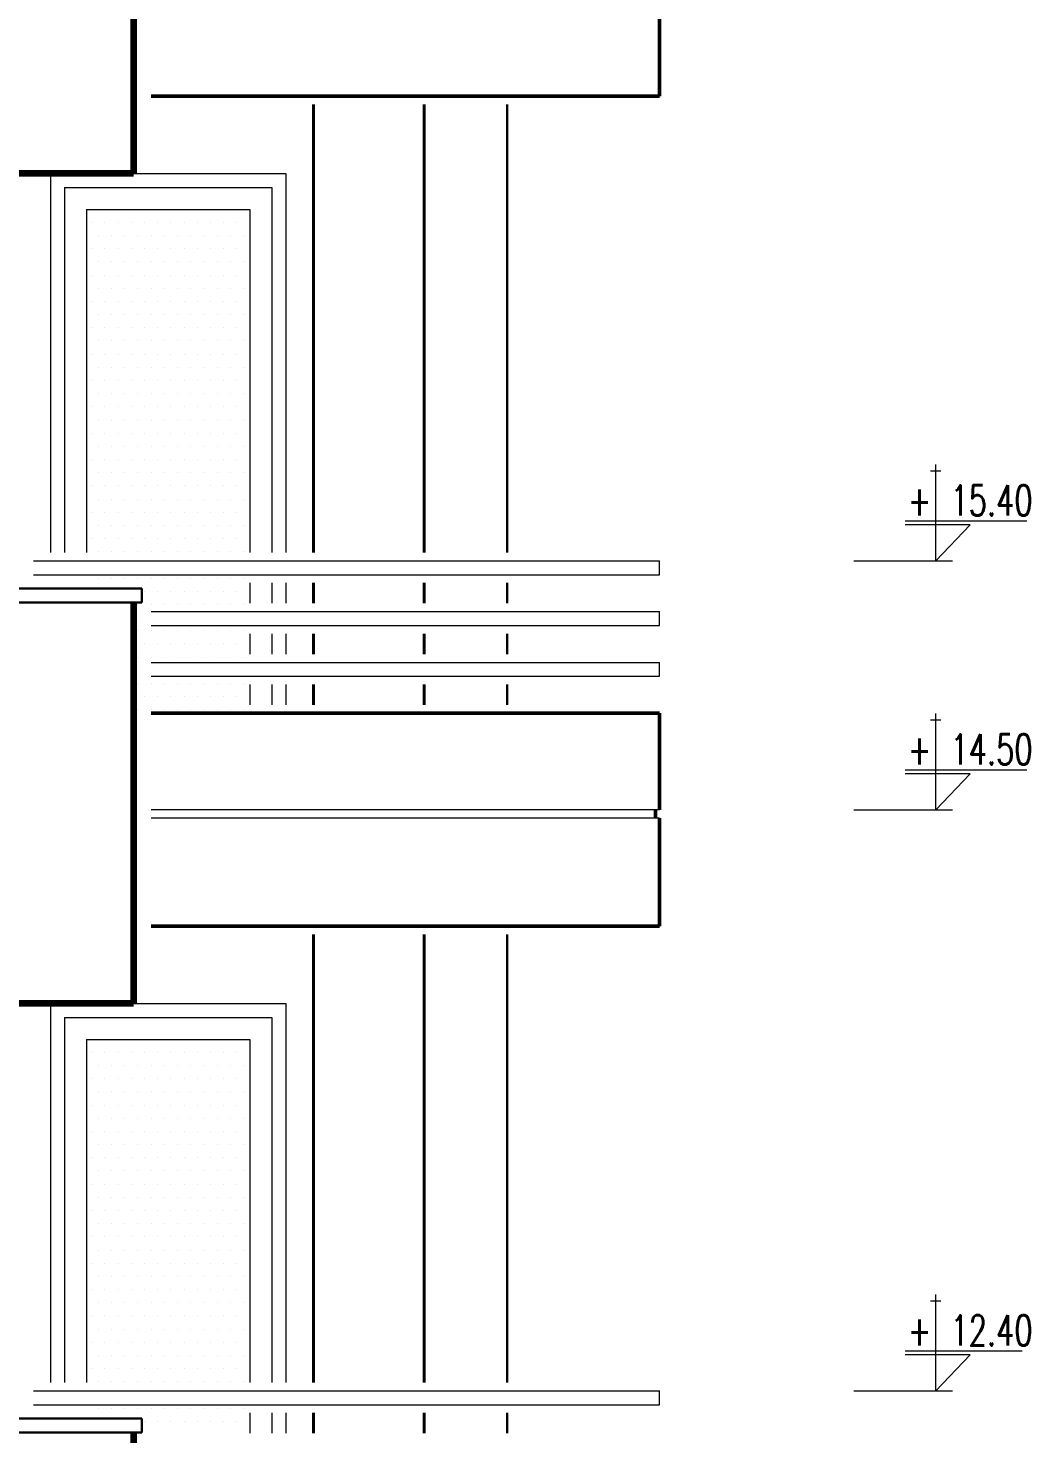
# Model space of a CAD drawing. Header units: millimetres. Extents: x 2016.56 to 2021.8, y 13721.83 to 13722.48.
# Drawn here: x 2021.7289 to 2021.8013, y 13722.1798 to 13722.2815 of the extents above; entities that cross this region are included whole.
import ezdxf

# ---------------------------------------------------------------- set-up
doc = ezdxf.new("R2010")
doc.units = ezdxf.units.MM
doc.layers.get('0').update_dxf_attribs({"lineweight": 20})
for name, color, linetype, lineweight in [('0.3', 150, 'Continuous', 30), ('0.5', 200, 'Continuous', 50), ('1.2', 120, 'Continuous', 120), ('DUVAR', 4, 'Continuous', 40), ('PENCERE', 3, 'Continuous', 13), ('TEXT', 7, 'Continuous', 20)]:
    doc.layers.add(name, color=color, linetype=linetype, lineweight=lineweight)
doc.styles.get("Standard").update_dxf_attribs({"font": 'txt.shx', "width": 0.7, "height": 11})

msp = doc.modelspace()

# ---------------------------------------------------------------- linework, layer by layer
for p, q in [((2021.73052, 13722.27094), (2021.73052, 13722.24354)), ((2021.73652, 13722.27094), (2021.74752, 13722.27094)), ((2021.74752, 13722.27094), (2021.74752, 13722.24354)), ((2021.73152, 13722.26994), (2021.74652, 13722.26994)), ((2021.73152, 13722.26994), (2021.73152, 13722.24354)), ((2021.74652, 13722.26994), (2021.74652, 13722.24354)), ((2021.73312, 13722.26834), (2021.74492, 13722.26834)), ((2021.73312, 13722.26834), (2021.73312, 13722.24354)), ((2021.74492, 13722.26834), (2021.74492, 13722.24354)), ((2021.7335, 13722.26741), (2021.7335, 13722.26741)), ((2021.73445, 13722.26741), (2021.73445, 13722.26741)), ((2021.73541, 13722.26741), (2021.73541, 13722.26741)), ((2021.73636, 13722.26741), (2021.73636, 13722.26741)), ((2021.73731, 13722.26741), (2021.73731, 13722.26741)), ((2021.73826, 13722.26741), (2021.73826, 13722.26741)), ((2021.73922, 13722.26741), (2021.73922, 13722.26741)), ((2021.74017, 13722.26741), (2021.74017, 13722.26741)), ((2021.74112, 13722.26741), (2021.74112, 13722.26741)), ((2021.74207, 13722.26741), (2021.74207, 13722.26741)), ((2021.74303, 13722.26741), (2021.74303, 13722.26741)), ((2021.74398, 13722.26741), (2021.74398, 13722.26741)), ((2021.73398, 13722.26646), (2021.73398, 13722.26646)), ((2021.73493, 13722.26646), (2021.73493, 13722.26646)), ((2021.73588, 13722.26646), (2021.73588, 13722.26646)), ((2021.73684, 13722.26646), (2021.73684, 13722.26646)), ((2021.73779, 13722.26646), (2021.73779, 13722.26646)), ((2021.73874, 13722.26646), (2021.73874, 13722.26646)), ((2021.73969, 13722.26646), (2021.73969, 13722.26646)), ((2021.74065, 13722.26646), (2021.74065, 13722.26646)), ((2021.7416, 13722.26646), (2021.7416, 13722.26646)), ((2021.74255, 13722.26646), (2021.74255, 13722.26646)), ((2021.7435, 13722.26646), (2021.7435, 13722.26646)), ((2021.74446, 13722.26646), (2021.74446, 13722.26646)), ((2021.7335, 13722.2655), (2021.7335, 13722.2655)), ((2021.73445, 13722.2655), (2021.73445, 13722.2655)), ((2021.73541, 13722.2655), (2021.73541, 13722.2655)), ((2021.73636, 13722.2655), (2021.73636, 13722.2655)), ((2021.73731, 13722.2655), (2021.73731, 13722.2655)), ((2021.73826, 13722.2655), (2021.73826, 13722.2655)), ((2021.73922, 13722.2655), (2021.73922, 13722.2655)), ((2021.74017, 13722.2655), (2021.74017, 13722.2655)), ((2021.74112, 13722.2655), (2021.74112, 13722.2655)), ((2021.74207, 13722.2655), (2021.74207, 13722.2655)), ((2021.74303, 13722.2655), (2021.74303, 13722.2655)), ((2021.74398, 13722.2655), (2021.74398, 13722.2655)), ((2021.73398, 13722.26455), (2021.73398, 13722.26455)), ((2021.73493, 13722.26455), (2021.73493, 13722.26455)), ((2021.73588, 13722.26455), (2021.73588, 13722.26455)), ((2021.73684, 13722.26455), (2021.73684, 13722.26455)), ((2021.73779, 13722.26455), (2021.73779, 13722.26455)), ((2021.73874, 13722.26455), (2021.73874, 13722.26455)), ((2021.73969, 13722.26455), (2021.73969, 13722.26455)), ((2021.74065, 13722.26455), (2021.74065, 13722.26455)), ((2021.7416, 13722.26455), (2021.7416, 13722.26455)), ((2021.74255, 13722.26455), (2021.74255, 13722.26455)), ((2021.7435, 13722.26455), (2021.7435, 13722.26455)), ((2021.74446, 13722.26455), (2021.74446, 13722.26455)), ((2021.7335, 13722.2636), (2021.7335, 13722.2636)), ((2021.73445, 13722.2636), (2021.73445, 13722.2636)), ((2021.73541, 13722.2636), (2021.73541, 13722.2636)), ((2021.73636, 13722.2636), (2021.73636, 13722.2636)), ((2021.73731, 13722.2636), (2021.73731, 13722.2636)), ((2021.73826, 13722.2636), (2021.73826, 13722.2636)), ((2021.73922, 13722.2636), (2021.73922, 13722.2636)), ((2021.74017, 13722.2636), (2021.74017, 13722.2636)), ((2021.74112, 13722.2636), (2021.74112, 13722.2636)), ((2021.74207, 13722.2636), (2021.74207, 13722.2636)), ((2021.74303, 13722.2636), (2021.74303, 13722.2636)), ((2021.74398, 13722.2636), (2021.74398, 13722.2636)), ((2021.73398, 13722.26265), (2021.73398, 13722.26265)), ((2021.73493, 13722.26265), (2021.73493, 13722.26265)), ((2021.73588, 13722.26265), (2021.73588, 13722.26265)), ((2021.73684, 13722.26265), (2021.73684, 13722.26265)), ((2021.73779, 13722.26265), (2021.73779, 13722.26265)), ((2021.73874, 13722.26265), (2021.73874, 13722.26265)), ((2021.73969, 13722.26265), (2021.73969, 13722.26265)), ((2021.74065, 13722.26265), (2021.74065, 13722.26265)), ((2021.7416, 13722.26265), (2021.7416, 13722.26265)), ((2021.74255, 13722.26265), (2021.74255, 13722.26265)), ((2021.7435, 13722.26265), (2021.7435, 13722.26265)), ((2021.74446, 13722.26265), (2021.74446, 13722.26265)), ((2021.7335, 13722.26169), (2021.7335, 13722.26169)), ((2021.73445, 13722.26169), (2021.73445, 13722.26169)), ((2021.73541, 13722.26169), (2021.73541, 13722.26169)), ((2021.73636, 13722.26169), (2021.73636, 13722.26169)), ((2021.73731, 13722.26169), (2021.73731, 13722.26169)), ((2021.73826, 13722.26169), (2021.73826, 13722.26169)), ((2021.73922, 13722.26169), (2021.73922, 13722.26169)), ((2021.74017, 13722.26169), (2021.74017, 13722.26169)), ((2021.74112, 13722.26169), (2021.74112, 13722.26169)), ((2021.74207, 13722.26169), (2021.74207, 13722.26169)), ((2021.74303, 13722.26169), (2021.74303, 13722.26169)), ((2021.74398, 13722.26169), (2021.74398, 13722.26169)), ((2021.73398, 13722.26074), (2021.73398, 13722.26074)), ((2021.73493, 13722.26074), (2021.73493, 13722.26074)), ((2021.73588, 13722.26074), (2021.73588, 13722.26074)), ((2021.73684, 13722.26074), (2021.73684, 13722.26074)), ((2021.73779, 13722.26074), (2021.73779, 13722.26074)), ((2021.73874, 13722.26074), (2021.73874, 13722.26074)), ((2021.73969, 13722.26074), (2021.73969, 13722.26074)), ((2021.74065, 13722.26074), (2021.74065, 13722.26074)), ((2021.7416, 13722.26074), (2021.7416, 13722.26074)), ((2021.74255, 13722.26074), (2021.74255, 13722.26074)), ((2021.7435, 13722.26074), (2021.7435, 13722.26074)), ((2021.74446, 13722.26074), (2021.74446, 13722.26074)), ((2021.7335, 13722.25979), (2021.7335, 13722.25979)), ((2021.73445, 13722.25979), (2021.73445, 13722.25979)), ((2021.73541, 13722.25979), (2021.73541, 13722.25979)), ((2021.73636, 13722.25979), (2021.73636, 13722.25979)), ((2021.73731, 13722.25979), (2021.73731, 13722.25979)), ((2021.73826, 13722.25979), (2021.73826, 13722.25979)), ((2021.73922, 13722.25979), (2021.73922, 13722.25979)), ((2021.74017, 13722.25979), (2021.74017, 13722.25979)), ((2021.74112, 13722.25979), (2021.74112, 13722.25979)), ((2021.74207, 13722.25979), (2021.74207, 13722.25979)), ((2021.74303, 13722.25979), (2021.74303, 13722.25979)), ((2021.74398, 13722.25979), (2021.74398, 13722.25979)), ((2021.73398, 13722.25884), (2021.73398, 13722.25884)), ((2021.73493, 13722.25884), (2021.73493, 13722.25884)), ((2021.73588, 13722.25884), (2021.73588, 13722.25884)), ((2021.73684, 13722.25884), (2021.73684, 13722.25884)), ((2021.73779, 13722.25884), (2021.73779, 13722.25884)), ((2021.73874, 13722.25884), (2021.73874, 13722.25884)), ((2021.73969, 13722.25884), (2021.73969, 13722.25884)), ((2021.74065, 13722.25884), (2021.74065, 13722.25884)), ((2021.7416, 13722.25884), (2021.7416, 13722.25884)), ((2021.74255, 13722.25884), (2021.74255, 13722.25884)), ((2021.7435, 13722.25884), (2021.7435, 13722.25884)), ((2021.74446, 13722.25884), (2021.74446, 13722.25884)), ((2021.7335, 13722.25788), (2021.7335, 13722.25788)), ((2021.73398, 13722.25693), (2021.73398, 13722.25693)), ((2021.73445, 13722.25788), (2021.73445, 13722.25788)), ((2021.73493, 13722.25693), (2021.73493, 13722.25693)), ((2021.73541, 13722.25788), (2021.73541, 13722.25788)), ((2021.73588, 13722.25693), (2021.73588, 13722.25693)), ((2021.73636, 13722.25788), (2021.73636, 13722.25788)), ((2021.73684, 13722.25693), (2021.73684, 13722.25693)), ((2021.73731, 13722.25788), (2021.73731, 13722.25788)), ((2021.73779, 13722.25693), (2021.73779, 13722.25693)), ((2021.73826, 13722.25788), (2021.73826, 13722.25788)), ((2021.73874, 13722.25693), (2021.73874, 13722.25693)), ((2021.73922, 13722.25788), (2021.73922, 13722.25788)), ((2021.73969, 13722.25693), (2021.73969, 13722.25693)), ((2021.74017, 13722.25788), (2021.74017, 13722.25788)), ((2021.74065, 13722.25693), (2021.74065, 13722.25693)), ((2021.74112, 13722.25788), (2021.74112, 13722.25788)), ((2021.7416, 13722.25693), (2021.7416, 13722.25693)), ((2021.74207, 13722.25788), (2021.74207, 13722.25788)), ((2021.74255, 13722.25693), (2021.74255, 13722.25693)), ((2021.74303, 13722.25788), (2021.74303, 13722.25788)), ((2021.7435, 13722.25693), (2021.7435, 13722.25693)), ((2021.74398, 13722.25788), (2021.74398, 13722.25788)), ((2021.74446, 13722.25693), (2021.74446, 13722.25693)), ((2021.7335, 13722.25598), (2021.7335, 13722.25598)), ((2021.73445, 13722.25598), (2021.73445, 13722.25598)), ((2021.73541, 13722.25598), (2021.73541, 13722.25598)), ((2021.73636, 13722.25598), (2021.73636, 13722.25598)), ((2021.73731, 13722.25598), (2021.73731, 13722.25598)), ((2021.73826, 13722.25598), (2021.73826, 13722.25598)), ((2021.73922, 13722.25598), (2021.73922, 13722.25598)), ((2021.74017, 13722.25598), (2021.74017, 13722.25598)), ((2021.74112, 13722.25598), (2021.74112, 13722.25598)), ((2021.74207, 13722.25598), (2021.74207, 13722.25598)), ((2021.74303, 13722.25598), (2021.74303, 13722.25598)), ((2021.74398, 13722.25598), (2021.74398, 13722.25598)), ((2021.73398, 13722.25503), (2021.73398, 13722.25503)), ((2021.73493, 13722.25503), (2021.73493, 13722.25503)), ((2021.73588, 13722.25503), (2021.73588, 13722.25503)), ((2021.73684, 13722.25503), (2021.73684, 13722.25503)), ((2021.73779, 13722.25503), (2021.73779, 13722.25503)), ((2021.73874, 13722.25503), (2021.73874, 13722.25503)), ((2021.73969, 13722.25503), (2021.73969, 13722.25503)), ((2021.74065, 13722.25503), (2021.74065, 13722.25503)), ((2021.7416, 13722.25503), (2021.7416, 13722.25503)), ((2021.74255, 13722.25503), (2021.74255, 13722.25503)), ((2021.7435, 13722.25503), (2021.7435, 13722.25503)), ((2021.74446, 13722.25503), (2021.74446, 13722.25503)), ((2021.7335, 13722.25407), (2021.7335, 13722.25407)), ((2021.73445, 13722.25407), (2021.73445, 13722.25407)), ((2021.73541, 13722.25407), (2021.73541, 13722.25407)), ((2021.73636, 13722.25407), (2021.73636, 13722.25407)), ((2021.73731, 13722.25407), (2021.73731, 13722.25407)), ((2021.73826, 13722.25407), (2021.73826, 13722.25407)), ((2021.73922, 13722.25407), (2021.73922, 13722.25407)), ((2021.74017, 13722.25407), (2021.74017, 13722.25407)), ((2021.74112, 13722.25407), (2021.74112, 13722.25407)), ((2021.74207, 13722.25407), (2021.74207, 13722.25407)), ((2021.74303, 13722.25407), (2021.74303, 13722.25407)), ((2021.74398, 13722.25407), (2021.74398, 13722.25407)), ((2021.73398, 13722.25312), (2021.73398, 13722.25312)), ((2021.73493, 13722.25312), (2021.73493, 13722.25312)), ((2021.73588, 13722.25312), (2021.73588, 13722.25312)), ((2021.73684, 13722.25312), (2021.73684, 13722.25312)), ((2021.73779, 13722.25312), (2021.73779, 13722.25312)), ((2021.73874, 13722.25312), (2021.73874, 13722.25312)), ((2021.73969, 13722.25312), (2021.73969, 13722.25312)), ((2021.74065, 13722.25312), (2021.74065, 13722.25312)), ((2021.7416, 13722.25312), (2021.7416, 13722.25312)), ((2021.74255, 13722.25312), (2021.74255, 13722.25312)), ((2021.7435, 13722.25312), (2021.7435, 13722.25312)), ((2021.74446, 13722.25312), (2021.74446, 13722.25312)), ((2021.7335, 13722.25217), (2021.7335, 13722.25217)), ((2021.73445, 13722.25217), (2021.73445, 13722.25217)), ((2021.73541, 13722.25217), (2021.73541, 13722.25217)), ((2021.73636, 13722.25217), (2021.73636, 13722.25217)), ((2021.73731, 13722.25217), (2021.73731, 13722.25217)), ((2021.73826, 13722.25217), (2021.73826, 13722.25217)), ((2021.73922, 13722.25217), (2021.73922, 13722.25217)), ((2021.74017, 13722.25217), (2021.74017, 13722.25217)), ((2021.74112, 13722.25217), (2021.74112, 13722.25217)), ((2021.74207, 13722.25217), (2021.74207, 13722.25217)), ((2021.74303, 13722.25217), (2021.74303, 13722.25217)), ((2021.74398, 13722.25217), (2021.74398, 13722.25217)), ((2021.73398, 13722.25122), (2021.73398, 13722.25122)), ((2021.73493, 13722.25122), (2021.73493, 13722.25122)), ((2021.73588, 13722.25122), (2021.73588, 13722.25122)), ((2021.73684, 13722.25122), (2021.73684, 13722.25122)), ((2021.73779, 13722.25122), (2021.73779, 13722.25122)), ((2021.73874, 13722.25122), (2021.73874, 13722.25122)), ((2021.73969, 13722.25122), (2021.73969, 13722.25122)), ((2021.74065, 13722.25122), (2021.74065, 13722.25122)), ((2021.7416, 13722.25122), (2021.7416, 13722.25122)), ((2021.74255, 13722.25122), (2021.74255, 13722.25122)), ((2021.7435, 13722.25122), (2021.7435, 13722.25122)), ((2021.74446, 13722.25122), (2021.74446, 13722.25122)), ((2021.7335, 13722.25026), (2021.7335, 13722.25026)), ((2021.73445, 13722.25026), (2021.73445, 13722.25026)), ((2021.73541, 13722.25026), (2021.73541, 13722.25026)), ((2021.73636, 13722.25026), (2021.73636, 13722.25026)), ((2021.73731, 13722.25026), (2021.73731, 13722.25026)), ((2021.73826, 13722.25026), (2021.73826, 13722.25026)), ((2021.73922, 13722.25026), (2021.73922, 13722.25026)), ((2021.74017, 13722.25026), (2021.74017, 13722.25026)), ((2021.74112, 13722.25026), (2021.74112, 13722.25026)), ((2021.74207, 13722.25026), (2021.74207, 13722.25026)), ((2021.74303, 13722.25026), (2021.74303, 13722.25026)), ((2021.74398, 13722.25026), (2021.74398, 13722.25026)), ((2021.73398, 13722.24931), (2021.73398, 13722.24931)), ((2021.73493, 13722.24931), (2021.73493, 13722.24931)), ((2021.73588, 13722.24931), (2021.73588, 13722.24931)), ((2021.73684, 13722.24931), (2021.73684, 13722.24931)), ((2021.73779, 13722.24931), (2021.73779, 13722.24931)), ((2021.73874, 13722.24931), (2021.73874, 13722.24931)), ((2021.73969, 13722.24931), (2021.73969, 13722.24931)), ((2021.74065, 13722.24931), (2021.74065, 13722.24931)), ((2021.7416, 13722.24931), (2021.7416, 13722.24931)), ((2021.74255, 13722.24931), (2021.74255, 13722.24931)), ((2021.7435, 13722.24931), (2021.7435, 13722.24931)), ((2021.74446, 13722.24931), (2021.74446, 13722.24931)), ((2021.7335, 13722.24836), (2021.7335, 13722.24836)), ((2021.73445, 13722.24836), (2021.73445, 13722.24836)), ((2021.73541, 13722.24836), (2021.73541, 13722.24836)), ((2021.73636, 13722.24836), (2021.73636, 13722.24836)), ((2021.73731, 13722.24836), (2021.73731, 13722.24836)), ((2021.73826, 13722.24836), (2021.73826, 13722.24836)), ((2021.73922, 13722.24836), (2021.73922, 13722.24836)), ((2021.74017, 13722.24836), (2021.74017, 13722.24836)), ((2021.74112, 13722.24836), (2021.74112, 13722.24836)), ((2021.74207, 13722.24836), (2021.74207, 13722.24836)), ((2021.74303, 13722.24836), (2021.74303, 13722.24836)), ((2021.74398, 13722.24836), (2021.74398, 13722.24836)), ((2021.73398, 13722.24741), (2021.73398, 13722.24741)), ((2021.73493, 13722.24741), (2021.73493, 13722.24741)), ((2021.73588, 13722.24741), (2021.73588, 13722.24741)), ((2021.73684, 13722.24741), (2021.73684, 13722.24741)), ((2021.73779, 13722.24741), (2021.73779, 13722.24741)), ((2021.73874, 13722.24741), (2021.73874, 13722.24741)), ((2021.73969, 13722.24741), (2021.73969, 13722.24741)), ((2021.74065, 13722.24741), (2021.74065, 13722.24741)), ((2021.7416, 13722.24741), (2021.7416, 13722.24741)), ((2021.74255, 13722.24741), (2021.74255, 13722.24741)), ((2021.7435, 13722.24741), (2021.7435, 13722.24741)), ((2021.74446, 13722.24741), (2021.74446, 13722.24741)), ((2021.7335, 13722.24645), (2021.7335, 13722.24645)), ((2021.73445, 13722.24645), (2021.73445, 13722.24645)), ((2021.73541, 13722.24645), (2021.73541, 13722.24645)), ((2021.73636, 13722.24645), (2021.73636, 13722.24645)), ((2021.73731, 13722.24645), (2021.73731, 13722.24645)), ((2021.73826, 13722.24645), (2021.73826, 13722.24645)), ((2021.73922, 13722.24645), (2021.73922, 13722.24645)), ((2021.74017, 13722.24645), (2021.74017, 13722.24645)), ((2021.74112, 13722.24645), (2021.74112, 13722.24645)), ((2021.74207, 13722.24645), (2021.74207, 13722.24645)), ((2021.74303, 13722.24645), (2021.74303, 13722.24645)), ((2021.74398, 13722.24645), (2021.74398, 13722.24645)), ((2021.73398, 13722.2455), (2021.73398, 13722.2455)), ((2021.73493, 13722.2455), (2021.73493, 13722.2455)), ((2021.73588, 13722.2455), (2021.73588, 13722.2455)), ((2021.73684, 13722.2455), (2021.73684, 13722.2455)), ((2021.73779, 13722.2455), (2021.73779, 13722.2455)), ((2021.73874, 13722.2455), (2021.73874, 13722.2455)), ((2021.73969, 13722.2455), (2021.73969, 13722.2455)), ((2021.74065, 13722.2455), (2021.74065, 13722.2455)), ((2021.7416, 13722.2455), (2021.7416, 13722.2455)), ((2021.74255, 13722.2455), (2021.74255, 13722.2455)), ((2021.7435, 13722.2455), (2021.7435, 13722.2455)), ((2021.74446, 13722.2455), (2021.74446, 13722.2455)), ((2021.7335, 13722.24455), (2021.7335, 13722.24455)), ((2021.73445, 13722.24455), (2021.73445, 13722.24455)), ((2021.73541, 13722.24455), (2021.73541, 13722.24455)), ((2021.73636, 13722.24455), (2021.73636, 13722.24455)), ((2021.73731, 13722.24455), (2021.73731, 13722.24455)), ((2021.73826, 13722.24455), (2021.73826, 13722.24455)), ((2021.73922, 13722.24455), (2021.73922, 13722.24455)), ((2021.74017, 13722.24455), (2021.74017, 13722.24455)), ((2021.74112, 13722.24455), (2021.74112, 13722.24455)), ((2021.74207, 13722.24455), (2021.74207, 13722.24455)), ((2021.74303, 13722.24455), (2021.74303, 13722.24455)), ((2021.74398, 13722.24455), (2021.74398, 13722.24455)), ((2021.72928, 13722.24294), (2021.77452, 13722.24294)), ((2021.73398, 13722.2436), (2021.73398, 13722.2436)), ((2021.73493, 13722.2436), (2021.73493, 13722.2436)), ((2021.73588, 13722.2436), (2021.73588, 13722.2436)), ((2021.73684, 13722.2436), (2021.73684, 13722.2436)), ((2021.73779, 13722.2436), (2021.73779, 13722.2436)), ((2021.73874, 13722.2436), (2021.73874, 13722.2436)), ((2021.73969, 13722.2436), (2021.73969, 13722.2436)), ((2021.74065, 13722.2436), (2021.74065, 13722.2436)), ((2021.7416, 13722.2436), (2021.7416, 13722.2436)), ((2021.74255, 13722.2436), (2021.74255, 13722.2436)), ((2021.7435, 13722.2436), (2021.7435, 13722.2436)), ((2021.74446, 13722.2436), (2021.74446, 13722.2436)), ((2021.77452, 13722.24194), (2021.77452, 13722.24294)), ((2021.77452, 13722.24194), (2021.77452, 13722.24294)), ((2021.72928, 13722.24194), (2021.77452, 13722.24194)), ((2021.73398, 13722.24169), (2021.73398, 13722.24169)), ((2021.73493, 13722.24169), (2021.73493, 13722.24169)), ((2021.73588, 13722.24169), (2021.73588, 13722.24169)), ((2021.73684, 13722.24169), (2021.73684, 13722.24169)), ((2021.73779, 13722.24169), (2021.73779, 13722.24169)), ((2021.73874, 13722.24169), (2021.73874, 13722.24169)), ((2021.73969, 13722.24169), (2021.73969, 13722.24169)), ((2021.74065, 13722.24169), (2021.74065, 13722.24169)), ((2021.7416, 13722.24169), (2021.7416, 13722.24169)), ((2021.74255, 13722.24169), (2021.74255, 13722.24169)), ((2021.7435, 13722.24169), (2021.7435, 13722.24169)), ((2021.74446, 13722.24169), (2021.74446, 13722.24169)), ((2021.73731, 13722.24074), (2021.73731, 13722.24074)), ((2021.73826, 13722.24074), (2021.73826, 13722.24074)), ((2021.73922, 13722.24074), (2021.73922, 13722.24074)), ((2021.74017, 13722.24074), (2021.74017, 13722.24074)), ((2021.74112, 13722.24074), (2021.74112, 13722.24074)), ((2021.74207, 13722.24074), (2021.74207, 13722.24074)), ((2021.74303, 13722.24074), (2021.74303, 13722.24074)), ((2021.74398, 13722.24074), (2021.74398, 13722.24074)), ((2021.74492, 13722.24134), (2021.74492, 13722.23987)), ((2021.74652, 13722.24134), (2021.74652, 13722.23987)), ((2021.74752, 13722.24134), (2021.74752, 13722.23987)), ((2021.73684, 13722.23979), (2021.73684, 13722.23979)), ((2021.73779, 13722.23979), (2021.73779, 13722.23979)), ((2021.73874, 13722.23979), (2021.73874, 13722.23979)), ((2021.73969, 13722.23979), (2021.73969, 13722.23979)), ((2021.74065, 13722.23979), (2021.74065, 13722.23979)), ((2021.7416, 13722.23979), (2021.7416, 13722.23979)), ((2021.74255, 13722.23979), (2021.74255, 13722.23979)), ((2021.7435, 13722.23979), (2021.7435, 13722.23979)), ((2021.74446, 13722.23979), (2021.74446, 13722.23979)), ((2021.73778, 13722.23927), (2021.77452, 13722.23927)), ((2021.77452, 13722.23827), (2021.77452, 13722.23927)), ((2021.77452, 13722.23827), (2021.77452, 13722.23927)), ((2021.73684, 13722.23788), (2021.73684, 13722.23788)), ((2021.73778, 13722.23827), (2021.77452, 13722.23827)), ((2021.73779, 13722.23788), (2021.73779, 13722.23788)), ((2021.73874, 13722.23788), (2021.73874, 13722.23788)), ((2021.73969, 13722.23788), (2021.73969, 13722.23788)), ((2021.74065, 13722.23788), (2021.74065, 13722.23788)), ((2021.7416, 13722.23788), (2021.7416, 13722.23788)), ((2021.74255, 13722.23788), (2021.74255, 13722.23788)), ((2021.7435, 13722.23788), (2021.7435, 13722.23788)), ((2021.74446, 13722.23788), (2021.74446, 13722.23788)), ((2021.74492, 13722.23767), (2021.74492, 13722.2362)), ((2021.74652, 13722.23767), (2021.74652, 13722.2362)), ((2021.74752, 13722.23767), (2021.74752, 13722.2362)), ((2021.73731, 13722.23693), (2021.73731, 13722.23693)), ((2021.73826, 13722.23693), (2021.73826, 13722.23693)), ((2021.73922, 13722.23693), (2021.73922, 13722.23693)), ((2021.74017, 13722.23693), (2021.74017, 13722.23693)), ((2021.74112, 13722.23693), (2021.74112, 13722.23693)), ((2021.74207, 13722.23693), (2021.74207, 13722.23693)), ((2021.74303, 13722.23693), (2021.74303, 13722.23693)), ((2021.74398, 13722.23693), (2021.74398, 13722.23693)), ((2021.73684, 13722.23598), (2021.73684, 13722.23598)), ((2021.73778, 13722.2356), (2021.77452, 13722.2356)), ((2021.73779, 13722.23598), (2021.73779, 13722.23598)), ((2021.73874, 13722.23598), (2021.73874, 13722.23598)), ((2021.73969, 13722.23598), (2021.73969, 13722.23598)), ((2021.74065, 13722.23598), (2021.74065, 13722.23598)), ((2021.7416, 13722.23598), (2021.7416, 13722.23598)), ((2021.74255, 13722.23598), (2021.74255, 13722.23598)), ((2021.7435, 13722.23598), (2021.7435, 13722.23598)), ((2021.74446, 13722.23598), (2021.74446, 13722.23598)), ((2021.77452, 13722.2346), (2021.77452, 13722.2356)), ((2021.77452, 13722.2346), (2021.77452, 13722.2356)), ((2021.73778, 13722.2346), (2021.77452, 13722.2346)), ((2021.73684, 13722.23407), (2021.73684, 13722.23407)), ((2021.73779, 13722.23407), (2021.73779, 13722.23407)), ((2021.73874, 13722.23407), (2021.73874, 13722.23407)), ((2021.73969, 13722.23407), (2021.73969, 13722.23407)), ((2021.74065, 13722.23407), (2021.74065, 13722.23407)), ((2021.7416, 13722.23407), (2021.7416, 13722.23407)), ((2021.74255, 13722.23407), (2021.74255, 13722.23407)), ((2021.7435, 13722.23407), (2021.7435, 13722.23407)), ((2021.74446, 13722.23407), (2021.74446, 13722.23407)), ((2021.74492, 13722.234), (2021.74492, 13722.23254)), ((2021.74652, 13722.234), (2021.74652, 13722.23254)), ((2021.74752, 13722.234), (2021.74752, 13722.23254)), ((2021.73731, 13722.23312), (2021.73731, 13722.23312)), ((2021.73826, 13722.23312), (2021.73826, 13722.23312)), ((2021.73922, 13722.23312), (2021.73922, 13722.23312)), ((2021.74017, 13722.23312), (2021.74017, 13722.23312)), ((2021.74112, 13722.23312), (2021.74112, 13722.23312)), ((2021.74207, 13722.23312), (2021.74207, 13722.23312)), ((2021.74303, 13722.23312), (2021.74303, 13722.23312)), ((2021.74398, 13722.23312), (2021.74398, 13722.23312)), ((2021.73684, 13722.23217), (2021.73684, 13722.23217)), ((2021.73779, 13722.23217), (2021.73779, 13722.23217)), ((2021.73874, 13722.23217), (2021.73874, 13722.23217)), ((2021.73969, 13722.23217), (2021.73969, 13722.23217)), ((2021.74065, 13722.23217), (2021.74065, 13722.23217)), ((2021.7416, 13722.23217), (2021.7416, 13722.23217)), ((2021.74255, 13722.23217), (2021.74255, 13722.23217)), ((2021.7435, 13722.23217), (2021.7435, 13722.23217)), ((2021.74446, 13722.23217), (2021.74446, 13722.23217)), ((2021.73052, 13722.21094), (2021.73052, 13722.18354)), ((2021.73652, 13722.21094), (2021.74752, 13722.21094)), ((2021.74752, 13722.21094), (2021.74752, 13722.18354)), ((2021.73152, 13722.20994), (2021.74652, 13722.20994)), ((2021.73152, 13722.20994), (2021.73152, 13722.18354)), ((2021.74652, 13722.20994), (2021.74652, 13722.18354)), ((2021.73312, 13722.20834), (2021.74492, 13722.20834)), ((2021.73312, 13722.20834), (2021.73312, 13722.18354)), ((2021.74492, 13722.20834), (2021.74492, 13722.18354)), ((2021.7335, 13722.20741), (2021.7335, 13722.20741)), ((2021.73445, 13722.20741), (2021.73445, 13722.20741)), ((2021.73541, 13722.20741), (2021.73541, 13722.20741)), ((2021.73636, 13722.20741), (2021.73636, 13722.20741)), ((2021.73731, 13722.20741), (2021.73731, 13722.20741)), ((2021.73826, 13722.20741), (2021.73826, 13722.20741)), ((2021.73922, 13722.20741), (2021.73922, 13722.20741)), ((2021.74017, 13722.20741), (2021.74017, 13722.20741)), ((2021.74112, 13722.20741), (2021.74112, 13722.20741)), ((2021.74207, 13722.20741), (2021.74207, 13722.20741)), ((2021.74303, 13722.20741), (2021.74303, 13722.20741)), ((2021.74398, 13722.20741), (2021.74398, 13722.20741)), ((2021.73398, 13722.20646), (2021.73398, 13722.20646)), ((2021.73493, 13722.20646), (2021.73493, 13722.20646)), ((2021.73588, 13722.20646), (2021.73588, 13722.20646)), ((2021.73684, 13722.20646), (2021.73684, 13722.20646)), ((2021.73779, 13722.20646), (2021.73779, 13722.20646)), ((2021.73874, 13722.20646), (2021.73874, 13722.20646)), ((2021.73969, 13722.20646), (2021.73969, 13722.20646)), ((2021.74065, 13722.20646), (2021.74065, 13722.20646)), ((2021.7416, 13722.20646), (2021.7416, 13722.20646)), ((2021.74255, 13722.20646), (2021.74255, 13722.20646)), ((2021.7435, 13722.20646), (2021.7435, 13722.20646)), ((2021.74446, 13722.20646), (2021.74446, 13722.20646)), ((2021.7335, 13722.2055), (2021.7335, 13722.2055)), ((2021.73445, 13722.2055), (2021.73445, 13722.2055)), ((2021.73541, 13722.2055), (2021.73541, 13722.2055)), ((2021.73636, 13722.2055), (2021.73636, 13722.2055)), ((2021.73731, 13722.2055), (2021.73731, 13722.2055)), ((2021.73826, 13722.2055), (2021.73826, 13722.2055)), ((2021.73922, 13722.2055), (2021.73922, 13722.2055)), ((2021.74017, 13722.2055), (2021.74017, 13722.2055)), ((2021.74112, 13722.2055), (2021.74112, 13722.2055)), ((2021.74207, 13722.2055), (2021.74207, 13722.2055)), ((2021.74303, 13722.2055), (2021.74303, 13722.2055)), ((2021.74398, 13722.2055), (2021.74398, 13722.2055)), ((2021.73398, 13722.20455), (2021.73398, 13722.20455)), ((2021.73493, 13722.20455), (2021.73493, 13722.20455)), ((2021.73588, 13722.20455), (2021.73588, 13722.20455)), ((2021.73684, 13722.20455), (2021.73684, 13722.20455)), ((2021.73779, 13722.20455), (2021.73779, 13722.20455)), ((2021.73874, 13722.20455), (2021.73874, 13722.20455)), ((2021.73969, 13722.20455), (2021.73969, 13722.20455)), ((2021.74065, 13722.20455), (2021.74065, 13722.20455)), ((2021.7416, 13722.20455), (2021.7416, 13722.20455)), ((2021.74255, 13722.20455), (2021.74255, 13722.20455)), ((2021.7435, 13722.20455), (2021.7435, 13722.20455)), ((2021.74446, 13722.20455), (2021.74446, 13722.20455)), ((2021.7335, 13722.2036), (2021.7335, 13722.2036)), ((2021.73445, 13722.2036), (2021.73445, 13722.2036)), ((2021.73541, 13722.2036), (2021.73541, 13722.2036)), ((2021.73636, 13722.2036), (2021.73636, 13722.2036)), ((2021.73731, 13722.2036), (2021.73731, 13722.2036)), ((2021.73826, 13722.2036), (2021.73826, 13722.2036)), ((2021.73922, 13722.2036), (2021.73922, 13722.2036)), ((2021.74017, 13722.2036), (2021.74017, 13722.2036)), ((2021.74112, 13722.2036), (2021.74112, 13722.2036)), ((2021.74207, 13722.2036), (2021.74207, 13722.2036)), ((2021.74303, 13722.2036), (2021.74303, 13722.2036)), ((2021.74398, 13722.2036), (2021.74398, 13722.2036)), ((2021.73398, 13722.20265), (2021.73398, 13722.20265)), ((2021.73493, 13722.20265), (2021.73493, 13722.20265)), ((2021.73588, 13722.20265), (2021.73588, 13722.20265)), ((2021.73684, 13722.20265), (2021.73684, 13722.20265)), ((2021.73779, 13722.20265), (2021.73779, 13722.20265)), ((2021.73874, 13722.20265), (2021.73874, 13722.20265)), ((2021.73969, 13722.20265), (2021.73969, 13722.20265)), ((2021.74065, 13722.20265), (2021.74065, 13722.20265)), ((2021.7416, 13722.20265), (2021.7416, 13722.20265)), ((2021.74255, 13722.20265), (2021.74255, 13722.20265)), ((2021.7435, 13722.20265), (2021.7435, 13722.20265)), ((2021.74446, 13722.20265), (2021.74446, 13722.20265)), ((2021.7335, 13722.20169), (2021.7335, 13722.20169)), ((2021.73445, 13722.20169), (2021.73445, 13722.20169)), ((2021.73541, 13722.20169), (2021.73541, 13722.20169)), ((2021.73636, 13722.20169), (2021.73636, 13722.20169)), ((2021.73731, 13722.20169), (2021.73731, 13722.20169)), ((2021.73826, 13722.20169), (2021.73826, 13722.20169)), ((2021.73922, 13722.20169), (2021.73922, 13722.20169)), ((2021.74017, 13722.20169), (2021.74017, 13722.20169)), ((2021.74112, 13722.20169), (2021.74112, 13722.20169)), ((2021.74207, 13722.20169), (2021.74207, 13722.20169)), ((2021.74303, 13722.20169), (2021.74303, 13722.20169)), ((2021.74398, 13722.20169), (2021.74398, 13722.20169)), ((2021.73398, 13722.20074), (2021.73398, 13722.20074)), ((2021.73493, 13722.20074), (2021.73493, 13722.20074)), ((2021.73588, 13722.20074), (2021.73588, 13722.20074)), ((2021.73684, 13722.20074), (2021.73684, 13722.20074)), ((2021.73779, 13722.20074), (2021.73779, 13722.20074)), ((2021.73874, 13722.20074), (2021.73874, 13722.20074)), ((2021.73969, 13722.20074), (2021.73969, 13722.20074)), ((2021.74065, 13722.20074), (2021.74065, 13722.20074)), ((2021.7416, 13722.20074), (2021.7416, 13722.20074)), ((2021.74255, 13722.20074), (2021.74255, 13722.20074)), ((2021.7435, 13722.20074), (2021.7435, 13722.20074)), ((2021.74446, 13722.20074), (2021.74446, 13722.20074)), ((2021.7335, 13722.19979), (2021.7335, 13722.19979)), ((2021.73445, 13722.19979), (2021.73445, 13722.19979)), ((2021.73541, 13722.19979), (2021.73541, 13722.19979)), ((2021.73636, 13722.19979), (2021.73636, 13722.19979)), ((2021.73731, 13722.19979), (2021.73731, 13722.19979)), ((2021.73826, 13722.19979), (2021.73826, 13722.19979)), ((2021.73922, 13722.19979), (2021.73922, 13722.19979)), ((2021.74017, 13722.19979), (2021.74017, 13722.19979)), ((2021.74112, 13722.19979), (2021.74112, 13722.19979)), ((2021.74207, 13722.19979), (2021.74207, 13722.19979)), ((2021.74303, 13722.19979), (2021.74303, 13722.19979)), ((2021.74398, 13722.19979), (2021.74398, 13722.19979)), ((2021.73398, 13722.19884), (2021.73398, 13722.19884)), ((2021.73493, 13722.19884), (2021.73493, 13722.19884)), ((2021.73588, 13722.19884), (2021.73588, 13722.19884)), ((2021.73684, 13722.19884), (2021.73684, 13722.19884)), ((2021.73779, 13722.19884), (2021.73779, 13722.19884)), ((2021.73874, 13722.19884), (2021.73874, 13722.19884)), ((2021.73969, 13722.19884), (2021.73969, 13722.19884)), ((2021.74065, 13722.19884), (2021.74065, 13722.19884)), ((2021.7416, 13722.19884), (2021.7416, 13722.19884)), ((2021.74255, 13722.19884), (2021.74255, 13722.19884)), ((2021.7435, 13722.19884), (2021.7435, 13722.19884)), ((2021.74446, 13722.19884), (2021.74446, 13722.19884)), ((2021.7335, 13722.19788), (2021.7335, 13722.19788)), ((2021.73445, 13722.19788), (2021.73445, 13722.19788)), ((2021.73541, 13722.19788), (2021.73541, 13722.19788)), ((2021.73636, 13722.19788), (2021.73636, 13722.19788)), ((2021.73731, 13722.19788), (2021.73731, 13722.19788)), ((2021.73826, 13722.19788), (2021.73826, 13722.19788)), ((2021.73922, 13722.19788), (2021.73922, 13722.19788)), ((2021.74017, 13722.19788), (2021.74017, 13722.19788)), ((2021.74112, 13722.19788), (2021.74112, 13722.19788)), ((2021.74207, 13722.19788), (2021.74207, 13722.19788)), ((2021.74303, 13722.19788), (2021.74303, 13722.19788)), ((2021.74398, 13722.19788), (2021.74398, 13722.19788)), ((2021.7335, 13722.19598), (2021.7335, 13722.19598)), ((2021.73398, 13722.19693), (2021.73398, 13722.19693)), ((2021.73445, 13722.19598), (2021.73445, 13722.19598)), ((2021.73493, 13722.19693), (2021.73493, 13722.19693)), ((2021.73541, 13722.19598), (2021.73541, 13722.19598)), ((2021.73588, 13722.19693), (2021.73588, 13722.19693)), ((2021.73636, 13722.19598), (2021.73636, 13722.19598)), ((2021.73684, 13722.19693), (2021.73684, 13722.19693)), ((2021.73731, 13722.19598), (2021.73731, 13722.19598)), ((2021.73779, 13722.19693), (2021.73779, 13722.19693)), ((2021.73826, 13722.19598), (2021.73826, 13722.19598)), ((2021.73874, 13722.19693), (2021.73874, 13722.19693)), ((2021.73922, 13722.19598), (2021.73922, 13722.19598)), ((2021.73969, 13722.19693), (2021.73969, 13722.19693)), ((2021.74017, 13722.19598), (2021.74017, 13722.19598)), ((2021.74065, 13722.19693), (2021.74065, 13722.19693)), ((2021.74112, 13722.19598), (2021.74112, 13722.19598)), ((2021.7416, 13722.19693), (2021.7416, 13722.19693)), ((2021.74207, 13722.19598), (2021.74207, 13722.19598)), ((2021.74255, 13722.19693), (2021.74255, 13722.19693)), ((2021.74303, 13722.19598), (2021.74303, 13722.19598)), ((2021.7435, 13722.19693), (2021.7435, 13722.19693)), ((2021.74398, 13722.19598), (2021.74398, 13722.19598)), ((2021.74446, 13722.19693), (2021.74446, 13722.19693)), ((2021.73398, 13722.19503), (2021.73398, 13722.19503)), ((2021.73493, 13722.19503), (2021.73493, 13722.19503)), ((2021.73588, 13722.19503), (2021.73588, 13722.19503)), ((2021.73684, 13722.19503), (2021.73684, 13722.19503)), ((2021.73779, 13722.19503), (2021.73779, 13722.19503)), ((2021.73874, 13722.19503), (2021.73874, 13722.19503)), ((2021.73969, 13722.19503), (2021.73969, 13722.19503)), ((2021.74065, 13722.19503), (2021.74065, 13722.19503)), ((2021.7416, 13722.19503), (2021.7416, 13722.19503)), ((2021.74255, 13722.19503), (2021.74255, 13722.19503)), ((2021.7435, 13722.19503), (2021.7435, 13722.19503)), ((2021.74446, 13722.19503), (2021.74446, 13722.19503)), ((2021.7335, 13722.19407), (2021.7335, 13722.19407)), ((2021.73445, 13722.19407), (2021.73445, 13722.19407)), ((2021.73541, 13722.19407), (2021.73541, 13722.19407)), ((2021.73636, 13722.19407), (2021.73636, 13722.19407)), ((2021.73731, 13722.19407), (2021.73731, 13722.19407)), ((2021.73826, 13722.19407), (2021.73826, 13722.19407)), ((2021.73922, 13722.19407), (2021.73922, 13722.19407)), ((2021.74017, 13722.19407), (2021.74017, 13722.19407)), ((2021.74112, 13722.19407), (2021.74112, 13722.19407)), ((2021.74207, 13722.19407), (2021.74207, 13722.19407)), ((2021.74303, 13722.19407), (2021.74303, 13722.19407)), ((2021.74398, 13722.19407), (2021.74398, 13722.19407)), ((2021.73398, 13722.19312), (2021.73398, 13722.19312)), ((2021.73493, 13722.19312), (2021.73493, 13722.19312)), ((2021.73588, 13722.19312), (2021.73588, 13722.19312)), ((2021.73684, 13722.19312), (2021.73684, 13722.19312)), ((2021.73779, 13722.19312), (2021.73779, 13722.19312)), ((2021.73874, 13722.19312), (2021.73874, 13722.19312)), ((2021.73969, 13722.19312), (2021.73969, 13722.19312)), ((2021.74065, 13722.19312), (2021.74065, 13722.19312)), ((2021.7416, 13722.19312), (2021.7416, 13722.19312)), ((2021.74255, 13722.19312), (2021.74255, 13722.19312)), ((2021.7435, 13722.19312), (2021.7435, 13722.19312)), ((2021.74446, 13722.19312), (2021.74446, 13722.19312)), ((2021.7335, 13722.19217), (2021.7335, 13722.19217)), ((2021.73445, 13722.19217), (2021.73445, 13722.19217)), ((2021.73541, 13722.19217), (2021.73541, 13722.19217)), ((2021.73636, 13722.19217), (2021.73636, 13722.19217)), ((2021.73731, 13722.19217), (2021.73731, 13722.19217)), ((2021.73826, 13722.19217), (2021.73826, 13722.19217)), ((2021.73922, 13722.19217), (2021.73922, 13722.19217)), ((2021.74017, 13722.19217), (2021.74017, 13722.19217)), ((2021.74112, 13722.19217), (2021.74112, 13722.19217)), ((2021.74207, 13722.19217), (2021.74207, 13722.19217)), ((2021.74303, 13722.19217), (2021.74303, 13722.19217)), ((2021.74398, 13722.19217), (2021.74398, 13722.19217)), ((2021.73398, 13722.19122), (2021.73398, 13722.19122)), ((2021.73493, 13722.19122), (2021.73493, 13722.19122)), ((2021.73588, 13722.19122), (2021.73588, 13722.19122)), ((2021.73684, 13722.19122), (2021.73684, 13722.19122)), ((2021.73779, 13722.19122), (2021.73779, 13722.19122)), ((2021.73874, 13722.19122), (2021.73874, 13722.19122)), ((2021.73969, 13722.19122), (2021.73969, 13722.19122)), ((2021.74065, 13722.19122), (2021.74065, 13722.19122)), ((2021.7416, 13722.19122), (2021.7416, 13722.19122)), ((2021.74255, 13722.19122), (2021.74255, 13722.19122)), ((2021.7435, 13722.19122), (2021.7435, 13722.19122)), ((2021.74446, 13722.19122), (2021.74446, 13722.19122)), ((2021.7335, 13722.19026), (2021.7335, 13722.19026)), ((2021.73445, 13722.19026), (2021.73445, 13722.19026)), ((2021.73541, 13722.19026), (2021.73541, 13722.19026)), ((2021.73636, 13722.19026), (2021.73636, 13722.19026)), ((2021.73731, 13722.19026), (2021.73731, 13722.19026)), ((2021.73826, 13722.19026), (2021.73826, 13722.19026)), ((2021.73922, 13722.19026), (2021.73922, 13722.19026)), ((2021.74017, 13722.19026), (2021.74017, 13722.19026)), ((2021.74112, 13722.19026), (2021.74112, 13722.19026)), ((2021.74207, 13722.19026), (2021.74207, 13722.19026)), ((2021.74303, 13722.19026), (2021.74303, 13722.19026)), ((2021.74398, 13722.19026), (2021.74398, 13722.19026)), ((2021.73398, 13722.18931), (2021.73398, 13722.18931)), ((2021.73493, 13722.18931), (2021.73493, 13722.18931)), ((2021.73588, 13722.18931), (2021.73588, 13722.18931)), ((2021.73684, 13722.18931), (2021.73684, 13722.18931)), ((2021.73779, 13722.18931), (2021.73779, 13722.18931)), ((2021.73874, 13722.18931), (2021.73874, 13722.18931)), ((2021.73969, 13722.18931), (2021.73969, 13722.18931)), ((2021.74065, 13722.18931), (2021.74065, 13722.18931)), ((2021.7416, 13722.18931), (2021.7416, 13722.18931)), ((2021.74255, 13722.18931), (2021.74255, 13722.18931)), ((2021.7435, 13722.18931), (2021.7435, 13722.18931)), ((2021.74446, 13722.18931), (2021.74446, 13722.18931)), ((2021.7335, 13722.18836), (2021.7335, 13722.18836)), ((2021.73445, 13722.18836), (2021.73445, 13722.18836)), ((2021.73541, 13722.18836), (2021.73541, 13722.18836)), ((2021.73636, 13722.18836), (2021.73636, 13722.18836)), ((2021.73731, 13722.18836), (2021.73731, 13722.18836)), ((2021.73826, 13722.18836), (2021.73826, 13722.18836)), ((2021.73922, 13722.18836), (2021.73922, 13722.18836)), ((2021.74017, 13722.18836), (2021.74017, 13722.18836)), ((2021.74112, 13722.18836), (2021.74112, 13722.18836)), ((2021.74207, 13722.18836), (2021.74207, 13722.18836)), ((2021.74303, 13722.18836), (2021.74303, 13722.18836)), ((2021.74398, 13722.18836), (2021.74398, 13722.18836)), ((2021.73398, 13722.18741), (2021.73398, 13722.18741)), ((2021.73493, 13722.18741), (2021.73493, 13722.18741)), ((2021.73588, 13722.18741), (2021.73588, 13722.18741)), ((2021.73684, 13722.18741), (2021.73684, 13722.18741)), ((2021.73779, 13722.18741), (2021.73779, 13722.18741)), ((2021.73874, 13722.18741), (2021.73874, 13722.18741)), ((2021.73969, 13722.18741), (2021.73969, 13722.18741)), ((2021.74065, 13722.18741), (2021.74065, 13722.18741)), ((2021.7416, 13722.18741), (2021.7416, 13722.18741)), ((2021.74255, 13722.18741), (2021.74255, 13722.18741)), ((2021.7435, 13722.18741), (2021.7435, 13722.18741)), ((2021.74446, 13722.18741), (2021.74446, 13722.18741)), ((2021.7335, 13722.18645), (2021.7335, 13722.18645)), ((2021.73445, 13722.18645), (2021.73445, 13722.18645)), ((2021.73541, 13722.18645), (2021.73541, 13722.18645)), ((2021.73636, 13722.18645), (2021.73636, 13722.18645)), ((2021.73731, 13722.18645), (2021.73731, 13722.18645)), ((2021.73826, 13722.18645), (2021.73826, 13722.18645)), ((2021.73922, 13722.18645), (2021.73922, 13722.18645)), ((2021.74017, 13722.18645), (2021.74017, 13722.18645)), ((2021.74112, 13722.18645), (2021.74112, 13722.18645)), ((2021.74207, 13722.18645), (2021.74207, 13722.18645)), ((2021.74303, 13722.18645), (2021.74303, 13722.18645)), ((2021.74398, 13722.18645), (2021.74398, 13722.18645)), ((2021.73398, 13722.1855), (2021.73398, 13722.1855)), ((2021.73493, 13722.1855), (2021.73493, 13722.1855)), ((2021.73588, 13722.1855), (2021.73588, 13722.1855)), ((2021.73684, 13722.1855), (2021.73684, 13722.1855)), ((2021.73779, 13722.1855), (2021.73779, 13722.1855)), ((2021.73874, 13722.1855), (2021.73874, 13722.1855)), ((2021.73969, 13722.1855), (2021.73969, 13722.1855)), ((2021.74065, 13722.1855), (2021.74065, 13722.1855)), ((2021.7416, 13722.1855), (2021.7416, 13722.1855)), ((2021.74255, 13722.1855), (2021.74255, 13722.1855)), ((2021.7435, 13722.1855), (2021.7435, 13722.1855)), ((2021.74446, 13722.1855), (2021.74446, 13722.1855)), ((2021.7335, 13722.18455), (2021.7335, 13722.18455)), ((2021.73445, 13722.18455), (2021.73445, 13722.18455)), ((2021.73541, 13722.18455), (2021.73541, 13722.18455)), ((2021.73636, 13722.18455), (2021.73636, 13722.18455)), ((2021.73731, 13722.18455), (2021.73731, 13722.18455)), ((2021.73826, 13722.18455), (2021.73826, 13722.18455)), ((2021.73922, 13722.18455), (2021.73922, 13722.18455)), ((2021.74017, 13722.18455), (2021.74017, 13722.18455)), ((2021.74112, 13722.18455), (2021.74112, 13722.18455)), ((2021.74207, 13722.18455), (2021.74207, 13722.18455)), ((2021.74303, 13722.18455), (2021.74303, 13722.18455)), ((2021.74398, 13722.18455), (2021.74398, 13722.18455)), ((2021.72928, 13722.18294), (2021.77452, 13722.18294)), ((2021.73398, 13722.1836), (2021.73398, 13722.1836)), ((2021.73493, 13722.1836), (2021.73493, 13722.1836)), ((2021.73588, 13722.1836), (2021.73588, 13722.1836)), ((2021.73684, 13722.1836), (2021.73684, 13722.1836)), ((2021.73779, 13722.1836), (2021.73779, 13722.1836)), ((2021.73874, 13722.1836), (2021.73874, 13722.1836)), ((2021.73969, 13722.1836), (2021.73969, 13722.1836)), ((2021.74065, 13722.1836), (2021.74065, 13722.1836)), ((2021.7416, 13722.1836), (2021.7416, 13722.1836)), ((2021.74255, 13722.1836), (2021.74255, 13722.1836)), ((2021.7435, 13722.1836), (2021.7435, 13722.1836)), ((2021.74446, 13722.1836), (2021.74446, 13722.1836)), ((2021.77452, 13722.18194), (2021.77452, 13722.18294)), ((2021.77452, 13722.18194), (2021.77452, 13722.18294)), ((2021.72928, 13722.18194), (2021.77452, 13722.18194)), ((2021.73398, 13722.18169), (2021.73398, 13722.18169)), ((2021.73493, 13722.18169), (2021.73493, 13722.18169)), ((2021.73588, 13722.18169), (2021.73588, 13722.18169)), ((2021.73684, 13722.18169), (2021.73684, 13722.18169)), ((2021.73731, 13722.18074), (2021.73731, 13722.18074)), ((2021.73779, 13722.18169), (2021.73779, 13722.18169)), ((2021.73826, 13722.18074), (2021.73826, 13722.18074)), ((2021.73874, 13722.18169), (2021.73874, 13722.18169)), ((2021.73922, 13722.18074), (2021.73922, 13722.18074)), ((2021.73969, 13722.18169), (2021.73969, 13722.18169)), ((2021.74017, 13722.18074), (2021.74017, 13722.18074)), ((2021.74065, 13722.18169), (2021.74065, 13722.18169)), ((2021.74112, 13722.18074), (2021.74112, 13722.18074)), ((2021.7416, 13722.18169), (2021.7416, 13722.18169)), ((2021.74207, 13722.18074), (2021.74207, 13722.18074)), ((2021.74255, 13722.18169), (2021.74255, 13722.18169)), ((2021.74303, 13722.18074), (2021.74303, 13722.18074)), ((2021.7435, 13722.18169), (2021.7435, 13722.18169)), ((2021.74398, 13722.18074), (2021.74398, 13722.18074)), ((2021.74446, 13722.18169), (2021.74446, 13722.18169)), ((2021.74492, 13722.18134), (2021.74492, 13722.17987)), ((2021.74652, 13722.18134), (2021.74652, 13722.17987)), ((2021.74752, 13722.18134), (2021.74752, 13722.17987))]:
    msp.add_line(p, q)
at = {"layer": '0.3'}
for p, q in [((2021.76352, 13722.27594), (2021.76352, 13722.24354)), ((2021.68092, 13722.24094), (2021.73712, 13722.24094)), ((2021.73712, 13722.23994), (2021.73712, 13722.24094)), ((2021.76352, 13722.24134), (2021.76352, 13722.23987)), ((2021.68092, 13722.23994), (2021.73712, 13722.23994)), ((2021.76352, 13722.23767), (2021.76352, 13722.2362)), ((2021.76352, 13722.234), (2021.76352, 13722.23254)), ((2021.76352, 13722.21594), (2021.76352, 13722.18354)), ((2021.68092, 13722.18094), (2021.73712, 13722.18094)), ((2021.73712, 13722.17994), (2021.73712, 13722.18094)), ((2021.76352, 13722.18134), (2021.76352, 13722.17987)), ((2021.68092, 13722.17994), (2021.73712, 13722.17994))]:
    msp.add_line(p, q, dxfattribs=at)
at = {"layer": '0.5'}
for p, q in [((2021.77452, 13722.27654), (2021.77452, 13722.28434)), ((2021.77452, 13722.27654), (2021.73778, 13722.27654)), ((2021.77452, 13722.23194), (2021.73778, 13722.23194)), ((2021.77452, 13722.22494), (2021.77452, 13722.23194)), ((2021.77422, 13722.22494), (2021.77422, 13722.22434)), ((2021.77452, 13722.21654), (2021.77452, 13722.22434)), ((2021.77452, 13722.21654), (2021.73778, 13722.21654))]:
    msp.add_line(p, q, dxfattribs=at)
at = {"layer": '1.2'}
for p, q in [((2021.73652, 13722.29994), (2021.73652, 13722.27094)), ((2021.73652, 13722.27094), (2021.68152, 13722.27094)), ((2021.73652, 13722.23994), (2021.73652, 13722.21094)), ((2021.73652, 13722.21094), (2021.68152, 13722.21094)), ((2021.73652, 13722.17994), (2021.73652, 13722.15094))]:
    msp.add_line(p, q, dxfattribs=at)
at = {"layer": 'DUVAR'}
for p, q in [((2021.74952, 13722.27594), (2021.74952, 13722.24354)), ((2021.75752, 13722.27594), (2021.75752, 13722.24354)), ((2021.74952, 13722.24134), (2021.74952, 13722.23987)), ((2021.75752, 13722.24134), (2021.75752, 13722.23987)), ((2021.74952, 13722.23767), (2021.74952, 13722.2362)), ((2021.75752, 13722.23767), (2021.75752, 13722.2362)), ((2021.74952, 13722.234), (2021.74952, 13722.23254)), ((2021.75752, 13722.234), (2021.75752, 13722.23254)), ((2021.74952, 13722.21594), (2021.74952, 13722.18354)), ((2021.75752, 13722.21594), (2021.75752, 13722.18354)), ((2021.74952, 13722.18134), (2021.74952, 13722.17987)), ((2021.75752, 13722.18134), (2021.75752, 13722.17987))]:
    msp.add_line(p, q, dxfattribs=at)
at = {"layer": 'PENCERE'}
for p, q in [((2021.77452, 13722.22494), (2021.73778, 13722.22494)), ((2021.77452, 13722.22434), (2021.73778, 13722.22434))]:
    msp.add_line(p, q, dxfattribs=at)
at = {"layer": 'TEXT'}
for p, q in [((2021.79448, 13722.24294), (2021.79448, 13722.2499)), ((2021.7941, 13722.24945), (2021.79485, 13722.24945)), ((2021.80106, 13722.24581), (2021.79228, 13722.24581)), ((2021.79697, 13722.24554), (2021.79228, 13722.24554)), ((2021.79448, 13722.24294), (2021.79697, 13722.24554)), ((2021.78857, 13722.24294), (2021.79568, 13722.24294)), ((2021.79448, 13722.22494), (2021.79448, 13722.2319)), ((2021.7941, 13722.23145), (2021.79485, 13722.23145)), ((2021.80106, 13722.22781), (2021.79228, 13722.22781)), ((2021.79697, 13722.22754), (2021.79228, 13722.22754)), ((2021.79448, 13722.22494), (2021.79697, 13722.22754)), ((2021.78857, 13722.22494), (2021.79568, 13722.22494)), ((2021.79448, 13722.18294), (2021.79448, 13722.1899)), ((2021.7941, 13722.18945), (2021.79485, 13722.18945)), ((2021.80073, 13722.18581), (2021.79228, 13722.18581)), ((2021.79697, 13722.18554), (2021.79228, 13722.18554)), ((2021.79448, 13722.18294), (2021.79697, 13722.18554)), ((2021.78857, 13722.18294), (2021.79568, 13722.18294))]:
    msp.add_line(p, q, dxfattribs=at)

# ---------------------------------------------------------------- texts
at = {"layer": 'TEXT', "width": 0.7}
for s, p in [('+ 15.40', (2021.79245, 13722.24621)), ('+ 14.50', (2021.79245, 13722.22821)), ('+ 12.40', (2021.79245, 13722.18621))]:
    msp.add_text(s, height=0.0022, dxfattribs=at).set_placement(p)

doc.saveas('drawing.dxf')
